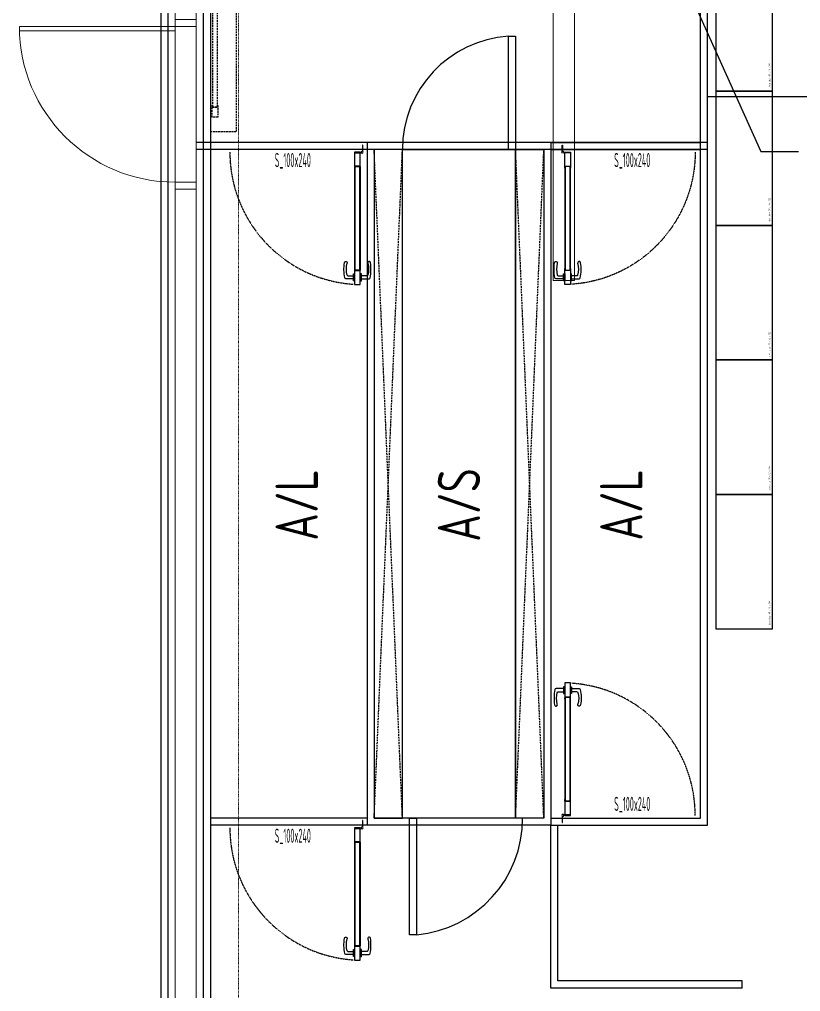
# Model space of a CAD drawing. Extents: x -32000 to 290600, y -29000 to 131250.
# Drawn here: x 242050 to 247573, y 4474 to 11344 of the extents above; entities that cross this region are included whole.
import ezdxf
from ezdxf.enums import TextEntityAlignment as Align

# ---------------------------------------------------------------- set-up
doc = ezdxf.new("R2010")
doc.units = 0
doc.header["$LTSCALE"] = 10
for name, pattern in [('H12PL3$0$JJP_三點線', [0.9, 0.3, -0.15, 0, -0.15, 0, -0.15, 0, -0.15]), ('H12PL3$0$JJP_虛線(退縮線、投影線、地下室範圍、非屬本工程、圖面分區)', [0.45, 0.3, -0.15]), ('XFDP30$0$HIDDEN', [0.3, 0.2, -0.1]), ('XFDP30$0$HIDDEN2', [0.1875, 0.125, -0.0625]), ('XFM7P30ICA$0$H12PL3$0$JJP_三點線', [0.9, 0.3, -0.15, 0, -0.15, 0, -0.15, 0, -0.15]), ('XFM7P30ICA$0$H12PL3$0$JJP_虛線(退縮線、投影線、地下室範圍、非屬本工程、圖面分區)', [0.45, 0.3, -0.15]), ('XFM7P30ICA$0$XFDP30$0$HIDDEN', [0.3, 0.2, -0.1]), ('XFM7P30ICA$0$XFDP30$0$HIDDEN2', [0.1875, 0.125, -0.0625])]:
    doc.linetypes.add(name, pattern=pattern)
for name, color, linetype in [('H12PL3$0$A-WALL-IN', 252, 'Continuous'), ('H12PL3$0$Door', 252, 'Continuous'), ('H12PL3$0$S-GRID', 252, 'Continuous'), ('XFDP30$0$A-C1-PVC (8K於 50K時拆除)', 2, 'XFDP30$0$ZIGZAG'), ('XFDP30$0$A-Door (50K)', 2, 'Continuous'), ('XFDP30$0$A-Door (8K)', 2, 'Continuous'), ('XFDP30$0$A-W-P1S (50K)', 2, 'Continuous'), ('XFDP30$0$A-W-P1S (8K)', 2, 'Continuous'), ('XFDP30$0$A-W-P2D (50K)', 2, 'Continuous'), ('XFDP30$0$A-W-P2D (8K)', 2, 'Continuous'), ('XFDP30$0$B-Eq pattern (Belong to quotation) (50K)', 2, 'Continuous'), ('XFDP30$0$SM-TXT', 3, 'Continuous'), ('XFDP30$0$TG-a-as (50K)', 2, 'Continuous'), ('XFM7P30ICA$0$H12PL3$0$A-WALL-EX', 252, 'Continuous'), ('XFM7P30ICA$0$H12PL3$0$A-WALL-IN', 252, 'Continuous'), ('XFM7P30ICA$0$H12PL3$0$S-GRID', 252, 'Continuous'), ('XFM7P30ICA$0$XFDP30$0$A-Door (50K)', 2, 'Continuous'), ('XFM7P30ICA$0$XFDP30$0$A-W-P1S (50K)', 2, 'Continuous'), ('XFM7P30ICA$0$XFDP30$0$A-W-P1S (8K)', 2, 'Continuous'), ('XFM7P30ICA$0$XFDP30$0$A-W-P2D (50K)', 2, 'Continuous'), ('XFM7P30ICA$0$XFDP30$0$B-Eq pattern (Belong to quotation)', 2, 'Continuous'), ('XFM7P30ICA$0$XFDP30$0$TG-a-as', 2, 'Continuous')]:
    doc.layers.add(name, color=color, linetype=linetype)
doc.styles.add('XFDP30$0$AA-TXT', font='isocp.shx', dxfattribs={"width": 0.8, "bigfont": 'china.shx'})
doc.styles.add('XFM7P30ICA$0$XFDP30$0$AA-TXT', font='isocp.shx', dxfattribs={"width": 0.8, "bigfont": 'china.shx'})
doc.linetypes.add('XFDP30$0$ZIGZAG', pattern='A,0.0001,-0.2,[131,ltypeshp.shx,S=0.2,R=0,X=-0.2,Y=0],-0.4,[131,ltypeshp.shx,S=0.2,R=180,X=0.2,Y=0],-0.2', length=0.8001)
doc.dimstyles.new('XFDP30$0$adim-200', dxfattribs={"dimscale": 2000, "dimtxt": 0.25, "dimasz": 0.25, "dimexe": 0.1, "dimexo": 0.5, "dimgap": 0.15, "dimtad": 0, "dimdec": 4, "dimzin": 0, "dimdsep": 46, "dimtxsty": 'XFDP30$0$AA-TXT', "dimcen": 2.5, "dimclrd": 256, "dimclre": 256, "dimclrt": 256, "dimadec": 0, "dimazin": 0, "dimtfac": 1, "dimtdec": 4, "dimtmove": 0, "dimatfit": 3, "dimfxl": 0.1, "dimtolj": 1, "dimtzin": 0, "dimarcsym": 0})

# ---------------------------------------------------------------- blocks, each defined once
blk = doc.blocks.new('XFDP30$0$~boots_95 x 40 x 200')
for p, q in [((950, 400), (0, 400)), ((0, 400), (0, 0)), ((950, 0), (950, 400)), ((0, 0), (950, 0)), ((0, 0), (950, 0))]:
    blk.add_line(p, q)
blk.add_lwpolyline([(0, 0), (475, 0)])
at = {"color": 1, "style": 'XFDP30$0$AA-TXT', "width": 0.8}
blk.add_text('clean shoe: 95 x 40 x 200', height=11.7, dxfattribs=at).set_placement((25.2, 15.5))
blk = doc.blocks.new('XFDP30$0$GA2606')
blk.add_lwpolyline([(-13.2, 1), (-13.2, 0), (-15.7, 0), (-16, 0.3), (-16.3, 0), (-19.2, 0, -0.902738), (-19.3, 0.6), (-9.6, 2.6, 0.298217), (-8.7, 2), (-2.5, 2, 0.414214), (-1.5, 3), (-1.5, 18), (-2, 18), (-2, 19.8, -0.668179), (-1.7, 19.9), (0, 18.3), (0, 0), (-0.3, 0), (-2, 0)], format="xyb", close=True)
blk = doc.blocks.new('XFDP30$0$Door-120x000_AS')
at = {"ltscale": 5}
blk.add_hatch(color=256, dxfattribs=at).paths.add_polyline_path([(50.42, 32.86), (50.42, 26.86), (35.42, 29.86)])
for p, q in [((35.42, 29.86), (50.42, 32.86)), ((50.42, 26.86), (35.42, 29.86)), ((50.42, 32.86), (50.42, 26.86)), ((86.42, 29.86), (50.42, 29.86))]:
    blk.add_line(p, q)
at = {"color": 9, "linetype": 'XFDP30$0$HIDDEN2'}
blk.add_lwpolyline([(-135, 21), (132.5, 21), (132.5, 2.5), (-135, 2.5)], close=True, dxfattribs=at)
at = {"color": 1, "linetype": 'XFDP30$0$HIDDEN2'}
for points in [[(-124.97, 3.82), (-116.74, 3.82, 0.158507), (-116.72, 3.83), (-116.61, 3.91, 0.72636), (-116.63, 3.96), (-116.78, 3.96, 0.414214), (-116.8, 3.94, -0.414214), (-116.82, 3.92), (-117.53, 3.92, -0.414214), (-117.56, 3.95), (-117.56, 4.39, 0.414214), (-117.59, 4.42), (-117.63, 4.42, 0.414214), (-117.66, 4.39), (-117.66, 3.95, -0.414214), (-117.69, 3.92), (-117.85, 3.92, -0.414214), (-117.88, 3.95), (-117.88, 5.73), (-117.91, 5.76), (-117.88, 5.79), (-117.88, 7.57, -0.414214), (-117.85, 7.6), (-117.69, 7.6, -0.414214), (-117.66, 7.57), (-117.66, 7.13, 0.414214), (-117.63, 7.1), (-117.59, 7.1, 0.414214), (-117.56, 7.13), (-117.56, 7.57, -0.414214), (-117.53, 7.6), (-116.82, 7.6, -0.414214), (-116.8, 7.58), (-116.8, 7.58, 0.414214), (-116.78, 7.56), (-116.63, 7.56, 0.72636), (-116.61, 7.61), (-116.72, 7.69, 0.158507), (-116.74, 7.7), (-124.97, 7.7, 0.414214), (-125, 7.67), (-125, 3.85, 0.414214)], [(-0.03, 3.82), (-8.26, 3.82, -0.158507), (-8.28, 3.83), (-8.39, 3.91, -0.72636), (-8.37, 3.96), (-8.22, 3.96, -0.414214), (-8.2, 3.94, 0.414214), (-8.18, 3.92), (-7.47, 3.92, 0.414214), (-7.44, 3.95), (-7.44, 4.39, -0.414214), (-7.41, 4.42), (-7.37, 4.42, -0.414214), (-7.34, 4.39), (-7.34, 3.95, 0.414214), (-7.31, 3.92), (-7.15, 3.92, 0.414214), (-7.12, 3.95), (-7.12, 5.73), (-7.09, 5.76), (-7.12, 5.79), (-7.12, 7.57, 0.414214), (-7.15, 7.6), (-7.31, 7.6, 0.414214), (-7.34, 7.57), (-7.34, 7.13, -0.414214), (-7.37, 7.1), (-7.41, 7.1, -0.414214), (-7.44, 7.13), (-7.44, 7.57, 0.414214), (-7.47, 7.6), (-8.18, 7.6, 0.414214), (-8.2, 7.58), (-8.2, 7.58, -0.414214), (-8.22, 7.56), (-8.37, 7.56, -0.72636), (-8.39, 7.61), (-8.28, 7.69, -0.158507), (-8.26, 7.7), (-0.03, 7.7, -0.414214), (0, 7.67), (0, 3.85, -0.414214)]]:
    blk.add_lwpolyline(points, format="xyb", close=True, dxfattribs=at)
blk.add_lwpolyline([(-117.56, 3.98), (-117.56, 7.55), (-7.44, 7.55), (-7.44, 3.98)], close=True, dxfattribs=at)
for points in [[(-2.47, 3.82), (5.76, 3.82, 0.158507), (5.78, 3.83), (5.89, 3.91, 0.72636), (5.87, 3.96), (5.72, 3.96, 0.414214), (5.7, 3.94, -0.414214), (5.68, 3.92), (4.97, 3.92, -0.414214), (4.94, 3.95), (4.94, 4.39, 0.414214), (4.91, 4.42), (4.87, 4.42, 0.414214), (4.84, 4.39), (4.84, 3.95, -0.414214), (4.81, 3.92), (4.65, 3.92, -0.414214), (4.62, 3.95), (4.62, 5.73), (4.59, 5.76), (4.62, 5.79), (4.62, 7.57, -0.414214), (4.65, 7.6), (4.81, 7.6, -0.414214), (4.84, 7.57), (4.84, 7.13, 0.414214), (4.87, 7.1), (4.91, 7.1, 0.414214), (4.94, 7.13), (4.94, 7.57, -0.414214), (4.97, 7.6), (5.68, 7.6, -0.414214), (5.7, 7.58), (5.7, 7.58, 0.414214), (5.72, 7.56), (5.87, 7.56, 0.72636), (5.89, 7.61), (5.78, 7.69, 0.158507), (5.76, 7.7), (-2.47, 7.7, 0.414214), (-2.5, 7.67), (-2.5, 3.85, 0.414214)], [(122.47, 3.82), (114.24, 3.82, -0.158507), (114.22, 3.83), (114.11, 3.91, -0.72636), (114.13, 3.96), (114.28, 3.96, -0.414214), (114.3, 3.94, 0.414214), (114.32, 3.92), (115.03, 3.92, 0.414214), (115.06, 3.95), (115.06, 4.39, -0.414214), (115.09, 4.42), (115.13, 4.42, -0.414214), (115.16, 4.39), (115.16, 3.95, 0.414214), (115.19, 3.92), (115.35, 3.92, 0.414214), (115.38, 3.95), (115.38, 5.73), (115.41, 5.76), (115.38, 5.79), (115.38, 7.57, 0.414214), (115.35, 7.6), (115.19, 7.6, 0.414214), (115.16, 7.57), (115.16, 7.13, -0.414214), (115.13, 7.1), (115.09, 7.1, -0.414214), (115.06, 7.13), (115.06, 7.57, 0.414214), (115.03, 7.6), (114.32, 7.6, 0.414214), (114.3, 7.58), (114.3, 7.58, -0.414214), (114.28, 7.56), (114.13, 7.56, -0.72636), (114.11, 7.61), (114.22, 7.69, -0.158507), (114.24, 7.7), (122.47, 7.7, -0.414214), (122.5, 7.67), (122.5, 3.85, -0.414214)], [(-2.3, -0.53, 0.070096), (-2.29, -0.53, 0.334236), (-2.2, -0.54, 0.795363), (-2.25, -0.35), (-2.56, -0.35, -0.414214), (-2.66, -0.25), (-2.66, 0.25, -0.414214), (-2.56, 0.35), (-2.25, 0.35, 0.795363), (-2.2, 0.54, 0.334236), (-2.29, 0.53, 0.070096), (-2.3, 0.53, 0.06212), (-2.3, 0.53, -0.357966), (-2.34, 0.5, -0.114149), (-2.34, 0.5), (-2.47, 0.58, 0.520559), (-2.48, 0.57, -0.09816), (-2.49, 0.55, -0.704497), (-2.56, 0.57, 0.231019), (-2.68, 0.76, -0.259663), (-2.72, 0.83), (-2.72, 1.54, 0.250846), (-2.66, 1.61, 0.148829), (-2.66, 1.64), (-2.77, 1.93, 0.835879), (-2.96, 1.9), (-2.96, -1.9, 0.835879), (-2.77, -1.93), (-2.66, -1.64, 0.148829), (-2.66, -1.61, 0.250846), (-2.72, -1.54), (-2.72, -0.83, -0.259663), (-2.68, -0.76, 0.231019), (-2.56, -0.57, -0.704497), (-2.49, -0.55, -0.09816), (-2.48, -0.57, 0.520559), (-2.47, -0.58), (-2.34, -0.5, -0.114149), (-2.34, -0.5, -0.357966), (-2.3, -0.53, 0.06212)], [(122.3, -0.53, -0.070096), (122.29, -0.53, -0.334236), (122.2, -0.54, -0.795363), (122.25, -0.35), (122.56, -0.35, 0.414214), (122.66, -0.25), (122.66, 0.25, 0.414214), (122.56, 0.35), (122.25, 0.35, -0.795363), (122.2, 0.54, -0.334236), (122.29, 0.53, -0.070096), (122.3, 0.53, -0.06212), (122.3, 0.53, 0.357966), (122.34, 0.5, 0.114149), (122.34, 0.5), (122.47, 0.58, -0.520559), (122.48, 0.57, 0.09816), (122.49, 0.55, 0.704497), (122.56, 0.57, -0.231019), (122.68, 0.76, 0.259663), (122.72, 0.83), (122.72, 1.54, -0.250846), (122.66, 1.61, -0.148829), (122.66, 1.64), (122.77, 1.93, -0.835879), (122.96, 1.9), (122.96, -1.9, -0.835879), (122.77, -1.93), (122.66, -1.64, -0.148829), (122.66, -1.61, -0.250846), (122.72, -1.54), (122.72, -0.83, 0.259663), (122.68, -0.76, -0.231019), (122.56, -0.57, 0.704497), (122.49, -0.55, 0.09816), (122.48, -0.57, -0.520559), (122.47, -0.58), (122.34, -0.5, 0.114149), (122.34, -0.5, 0.357966), (122.3, -0.53, -0.06212)]]:
    blk.add_lwpolyline(points, format="xyb", close=True)
for points in [[(4.94, 3.98), (4.94, 7.55), (115.06, 7.55), (115.06, 3.98)], [(-2.5, 2.5), (2.5, 2.5), (2.5, -2.5), (-2.5, -2.5)], [(122.5, 2.5), (117.5, 2.5), (117.5, -2.5), (122.5, -2.5)]]:
    blk.add_lwpolyline(points, close=True)
at = {"ltscale": 5}
for points in [[(2.5, 2.5), (0.03, 2.5), (0.03, 3.82), (2.5, 3.82)], [(117.5, 2.5), (119.97, 2.5), (119.97, 3.82), (117.5, 3.82)]]:
    blk.add_lwpolyline(points, close=True, dxfattribs=at)
at = {"yscale": 0.09999999999990905}
for p, xscale, zscale, rotation in [((-2.5, 2.5), 0.09999999999990905, 0.09999999999990905, 90), ((122.5, 2.5), -0.09999999999990905, 0.1, 270), ((-2.5, -2.5), -0.09999999999990905, 0.1, 90), ((122.5, -2.5), 0.09999999999990905, 0.09999999999990905, 270)]:
    blk.add_blockref('XFDP30$0$GA2606', p, dxfattribs=dict(at, xscale=xscale, zscale=zscale, rotation=rotation))
at = {"color": 9, "style": 'XFDP30$0$AA-TXT', "width": 0.45}
blk.add_attdef('120x240', text='', height=10, dxfattribs=at).set_placement((60, 14.43), align=Align.MIDDLE)
blk = doc.blocks.new('XFDP30$0$AS_Big')
at = {"layer": 'XFDP30$0$TG-a-as (50K)', "linetype": 'XFDP30$0$HIDDEN2'}
for p, q in [((35117.5, 6885), (34645, 6905)), ((35117.5, 6905), (34645, 6885)), ((35117.5, 6785), (34645, 6805)), ((35117.5, 6805), (34645, 6785))]:
    blk.add_line(p, q, dxfattribs=at)
at = {"layer": 'XFDP30$0$TG-a-as (50K)'}
for points in [[(35117.5, 6905), (35117.5, 6885), (34645, 6885), (34645, 6905)], [(34645, 6885), (34645, 6880), (34565, 6880), (34565, 6885)], [(35117.5, 6885), (35117.5, 6805), (34645, 6805), (34645, 6885)], [(35117.5, 6810), (35117.5, 6815), (35200, 6815), (35200, 6810)], [(35117.5, 6785), (35117.5, 6805), (34645, 6805), (34645, 6785)]]:
    blk.add_lwpolyline(points, close=True, dxfattribs=at)
for centre, radius, start, end in [((35117.71, 6807.35), 82.65, 5.30817, 90.14446), ((34645.12, 6885.3), 80.3, 183.78347, 269.91175)]:
    blk.add_arc(centre, radius, start, end, dxfattribs=at)
blk = doc.blocks.new('XFDP30$0$GAD2205')
blk.add_lwpolyline([(0, 0.9), (-0.3, 1.2), (-18.1, 1.2, -0.414214), (-18.4, 1.5), (-18.4, 3.1, -0.414214), (-18.1, 3.4), (-13.7, 3.4, 0.414214), (-13.4, 3.7), (-13.4, 4.1, 0.414214), (-13.7, 4.4), (-18.1, 4.4, -0.414214), (-18.4, 4.7), (-18.4, 11.8, -0.414214), (-18.2, 12), (-18.2, 12, 0.414214), (-18, 12.2), (-18, 13.7, 0.72636), (-18.5, 13.9), (-19.3, 12.8, 0.158507), (-19.4, 12.6), (-19.4, 0.3, 0.414214), (-19.1, 0), (19.1, 0, 0.414214), (19.4, 0.3), (19.4, 12.6, 0.158507), (19.3, 12.8), (18.5, 13.9, 0.72636), (18, 13.7), (18, 12.2, 0.414214), (18.2, 12, -0.414214), (18.4, 11.8), (18.4, 4.7, -0.414214), (18.1, 4.4), (13.7, 4.4, 0.414214), (13.4, 4.1), (13.4, 3.7, 0.414214), (13.7, 3.4), (18.1, 3.4, -0.414214), (18.4, 3.1), (18.4, 1.5, -0.414214), (18.1, 1.2), (0.3, 1.2)], format="xyb", close=True)
blk = doc.blocks.new('XFDP30$0$Door-S100')
for p, q in [((8.79, 90.44), (8.79, 95.34)), ((8.79, 95.34), (9.59, 95.34)), ((9.59, 90.44), (8.79, 90.44)), ((9.59, 95.34), (9.59, 90.44)), ((9.59, 93.99), (13.59, 93.99)), ((13.54, 91.79), (9.59, 91.79)), ((13.59, 93.99), (14.97, 93.93))]:
    blk.add_line(p, q)
at = {"ltscale": 5}
for points in [[(8.79, 87.84), (8.79, 97.94), (4.79, 97.94), (4.79, 87.84)], [(5.05, 87.5), (5.05, 14.78), (4.99, 14.78), (4.99, 87.5)], [(8.59, 14.78), (8.53, 14.78), (8.53, 87.5), (8.59, 87.5)], [(8.79, 4.34), (8.79, 14.44), (4.79, 14.44), (4.79, 4.34)]]:
    blk.add_lwpolyline(points, close=True, dxfattribs=at)
blk.add_lwpolyline([(3.99, 93.99), (-0.01, 93.99), (-1.4, 93.93, 0.327495), (-2.19, 93.24, 0.089847), (-2.41, 82.51, 1.144881), (-0.48, 82.95, -0.137079), (-0.49, 91.27, -0.349357), (0.03, 91.79), (3.99, 91.79)], format="xyb")
blk.add_lwpolyline([(4.79, 90.44), (4.79, 95.34), (3.99, 95.34), (3.99, 90.44)], close=True)
blk.add_lwpolyline([(4.85, 87.91), (4.85, 86.68, 0.158507), (4.85, 86.66), (4.93, 86.55, 0.72636), (4.99, 86.57), (4.99, 86.72, 0.414214), (4.97, 86.74, -0.414214), (4.95, 86.76), (4.95, 87.47, -0.414214), (4.98, 87.5), (5.42, 87.5, 0.414214), (5.45, 87.53), (5.45, 87.57, 0.414214), (5.42, 87.6), (4.98, 87.6, -0.414214), (4.95, 87.63), (4.95, 87.79, -0.414214), (4.98, 87.82), (6.76, 87.82), (6.79, 87.85), (6.82, 87.82), (8.6, 87.82, -0.414214), (8.63, 87.79), (8.63, 87.63, -0.414214), (8.6, 87.6), (8.16, 87.6, 0.414214), (8.13, 87.57), (8.13, 87.53, 0.414214), (8.16, 87.5), (8.6, 87.5, -0.414214), (8.63, 87.47), (8.63, 86.76, -0.414214), (8.61, 86.74), (8.61, 86.74, 0.414214), (8.59, 86.72), (8.59, 86.57, 0.72636), (8.64, 86.55), (8.72, 86.66, 0.158507), (8.73, 86.68), (8.73, 87.91, 0.414214), (8.7, 87.94), (4.88, 87.94, 0.414214)], format="xyb", close=True, dxfattribs=at)
at = {"ltscale": 500}
for points in [[(3.25, -0.65), (3.25, 3.85), (3, 3.85), (3, -0.65)], [(8.49, 4.84), (3.99, 4.84), (3.99, 4.59), (8.49, 4.59)]]:
    blk.add_lwpolyline(points, close=True, dxfattribs=at)
at = {"linetype": 'XFDP30$0$HIDDEN', "ltscale": 0.1}
blk.add_arc((3.45, 4.39), 93.55, 0, 86.0689, dxfattribs=at)
at = {"extrusion": (0, 0, -1)}
for centre, major_axis, start_param, end_param in [((13.47, 91.2), (-0.417, 0.417), 0.901482, 2.245889), ((-0.83, 87.12), (10.93, 10.93), 0.51383, 1.058752), ((14.9, 93.05), (-0.624, 0.624), 0.866962, 2.13291), ((-13.75, 87.26), (21.29, 21.29), 0.585307, 0.943734), ((14.99, 82.6), (0.707, 0.707), 0.872811, 4.284184)]:
    blk.add_ellipse(centre, major_axis=major_axis, ratio=1, start_param=start_param, end_param=end_param, dxfattribs=at)
at = {"ltscale": 500, "extrusion": (0, 0, -1)}
blk.add_ellipse((3.45, 4.39), major_axis=(-0.495, 0.495), ratio=1, start_param=5.497787, end_param=11.780972, dxfattribs=at)
at = {"ltscale": 5, "xscale": 0.1000000000058208, "yscale": 0.1000000000058208, "zscale": 0.1000000000058208}
blk.add_blockref('XFDP30$0$GAD2205', (6.79, 14.34), dxfattribs=at)
at = {"color": 9, "style": 'XFDP30$0$AA-TXT', "width": 0.45}
blk.add_attdef('100X240', text='', height=10, dxfattribs=at).set_placement((52.5, 10), align=Align.MIDDLE_CENTER)
blk = doc.blocks.new('XFM7P30ICA$0$XFDP30$0$~boots_95 x 40 x 200')
for p, q in [((950, 400), (0, 400)), ((0, 400), (0, 0)), ((950, 0), (950, 400)), ((0, 0), (950, 0)), ((0, 0), (950, 0))]:
    blk.add_line(p, q)
blk.add_lwpolyline([(0, 0), (475, 0)])
at = {"color": 1, "style": 'XFM7P30ICA$0$XFDP30$0$AA-TXT', "width": 0.8}
blk.add_text('clean shoe: 95 x 40 x 200', height=11.7, dxfattribs=at).set_placement((25.2, 15.5))
blk = doc.blocks.new('XFM7P30ICA$0$XFDP30$0$GA2606')
blk.add_lwpolyline([(-13.2, 1), (-13.2, 0), (-15.7, 0), (-16, 0.3), (-16.3, 0), (-19.2, 0, -0.902738), (-19.3, 0.6), (-9.6, 2.6, 0.298217), (-8.7, 2), (-2.5, 2, 0.414214), (-1.5, 3), (-1.5, 18), (-2, 18), (-2, 19.8, -0.668179), (-1.7, 19.9), (0, 18.3), (0, 0), (-0.3, 0), (-2, 0)], format="xyb", close=True)
blk = doc.blocks.new('XFM7P30ICA$0$XFDP30$0$Door-120x000_AS')
at = {"ltscale": 5}
blk.add_hatch(color=256, dxfattribs=at).paths.add_polyline_path([(50.42, 32.86), (50.42, 26.86), (35.42, 29.86)])
for p, q in [((35.42, 29.86), (50.42, 32.86)), ((50.42, 26.86), (35.42, 29.86)), ((50.42, 32.86), (50.42, 26.86)), ((86.42, 29.86), (50.42, 29.86))]:
    blk.add_line(p, q)
at = {"color": 9, "linetype": 'XFM7P30ICA$0$XFDP30$0$HIDDEN2'}
blk.add_lwpolyline([(-135, 21), (132.5, 21), (132.5, 2.5), (-135, 2.5)], close=True, dxfattribs=at)
at = {"color": 1, "linetype": 'XFM7P30ICA$0$XFDP30$0$HIDDEN2'}
for points in [[(-124.97, 3.82), (-116.74, 3.82, 0.158507), (-116.72, 3.83), (-116.61, 3.91, 0.72636), (-116.63, 3.96), (-116.78, 3.96, 0.414214), (-116.8, 3.94, -0.414214), (-116.82, 3.92), (-117.53, 3.92, -0.414214), (-117.56, 3.95), (-117.56, 4.39, 0.414214), (-117.59, 4.42), (-117.63, 4.42, 0.414214), (-117.66, 4.39), (-117.66, 3.95, -0.414214), (-117.69, 3.92), (-117.85, 3.92, -0.414214), (-117.88, 3.95), (-117.88, 5.73), (-117.91, 5.76), (-117.88, 5.79), (-117.88, 7.57, -0.414214), (-117.85, 7.6), (-117.69, 7.6, -0.414214), (-117.66, 7.57), (-117.66, 7.13, 0.414214), (-117.63, 7.1), (-117.59, 7.1, 0.414214), (-117.56, 7.13), (-117.56, 7.57, -0.414214), (-117.53, 7.6), (-116.82, 7.6, -0.414214), (-116.8, 7.58), (-116.8, 7.58, 0.414214), (-116.78, 7.56), (-116.63, 7.56, 0.72636), (-116.61, 7.61), (-116.72, 7.69, 0.158507), (-116.74, 7.7), (-124.97, 7.7, 0.414214), (-125, 7.67), (-125, 3.85, 0.414214)], [(-0.03, 3.82), (-8.26, 3.82, -0.158507), (-8.28, 3.83), (-8.39, 3.91, -0.72636), (-8.37, 3.96), (-8.22, 3.96, -0.414214), (-8.2, 3.94, 0.414214), (-8.18, 3.92), (-7.47, 3.92, 0.414214), (-7.44, 3.95), (-7.44, 4.39, -0.414214), (-7.41, 4.42), (-7.37, 4.42, -0.414214), (-7.34, 4.39), (-7.34, 3.95, 0.414214), (-7.31, 3.92), (-7.15, 3.92, 0.414214), (-7.12, 3.95), (-7.12, 5.73), (-7.09, 5.76), (-7.12, 5.79), (-7.12, 7.57, 0.414214), (-7.15, 7.6), (-7.31, 7.6, 0.414214), (-7.34, 7.57), (-7.34, 7.13, -0.414214), (-7.37, 7.1), (-7.41, 7.1, -0.414214), (-7.44, 7.13), (-7.44, 7.57, 0.414214), (-7.47, 7.6), (-8.18, 7.6, 0.414214), (-8.2, 7.58), (-8.2, 7.58, -0.414214), (-8.22, 7.56), (-8.37, 7.56, -0.72636), (-8.39, 7.61), (-8.28, 7.69, -0.158507), (-8.26, 7.7), (-0.03, 7.7, -0.414214), (0, 7.67), (0, 3.85, -0.414214)]]:
    blk.add_lwpolyline(points, format="xyb", close=True, dxfattribs=at)
blk.add_lwpolyline([(-117.56, 3.98), (-117.56, 7.55), (-7.44, 7.55), (-7.44, 3.98)], close=True, dxfattribs=at)
for points in [[(-2.47, 3.82), (5.76, 3.82, 0.158507), (5.78, 3.83), (5.89, 3.91, 0.72636), (5.87, 3.96), (5.72, 3.96, 0.414214), (5.7, 3.94, -0.414214), (5.68, 3.92), (4.97, 3.92, -0.414214), (4.94, 3.95), (4.94, 4.39, 0.414214), (4.91, 4.42), (4.87, 4.42, 0.414214), (4.84, 4.39), (4.84, 3.95, -0.414214), (4.81, 3.92), (4.65, 3.92, -0.414214), (4.62, 3.95), (4.62, 5.73), (4.59, 5.76), (4.62, 5.79), (4.62, 7.57, -0.414214), (4.65, 7.6), (4.81, 7.6, -0.414214), (4.84, 7.57), (4.84, 7.13, 0.414214), (4.87, 7.1), (4.91, 7.1, 0.414214), (4.94, 7.13), (4.94, 7.57, -0.414214), (4.97, 7.6), (5.68, 7.6, -0.414214), (5.7, 7.58), (5.7, 7.58, 0.414214), (5.72, 7.56), (5.87, 7.56, 0.72636), (5.89, 7.61), (5.78, 7.69, 0.158507), (5.76, 7.7), (-2.47, 7.7, 0.414214), (-2.5, 7.67), (-2.5, 3.85, 0.414214)], [(122.47, 3.82), (114.24, 3.82, -0.158507), (114.22, 3.83), (114.11, 3.91, -0.72636), (114.13, 3.96), (114.28, 3.96, -0.414214), (114.3, 3.94, 0.414214), (114.32, 3.92), (115.03, 3.92, 0.414214), (115.06, 3.95), (115.06, 4.39, -0.414214), (115.09, 4.42), (115.13, 4.42, -0.414214), (115.16, 4.39), (115.16, 3.95, 0.414214), (115.19, 3.92), (115.35, 3.92, 0.414214), (115.38, 3.95), (115.38, 5.73), (115.41, 5.76), (115.38, 5.79), (115.38, 7.57, 0.414214), (115.35, 7.6), (115.19, 7.6, 0.414214), (115.16, 7.57), (115.16, 7.13, -0.414214), (115.13, 7.1), (115.09, 7.1, -0.414214), (115.06, 7.13), (115.06, 7.57, 0.414214), (115.03, 7.6), (114.32, 7.6, 0.414214), (114.3, 7.58), (114.3, 7.58, -0.414214), (114.28, 7.56), (114.13, 7.56, -0.72636), (114.11, 7.61), (114.22, 7.69, -0.158507), (114.24, 7.7), (122.47, 7.7, -0.414214), (122.5, 7.67), (122.5, 3.85, -0.414214)], [(-2.3, -0.53, 0.070096), (-2.29, -0.53, 0.334236), (-2.2, -0.54, 0.795363), (-2.25, -0.35), (-2.56, -0.35, -0.414214), (-2.66, -0.25), (-2.66, 0.25, -0.414214), (-2.56, 0.35), (-2.25, 0.35, 0.795363), (-2.2, 0.54, 0.334236), (-2.29, 0.53, 0.070096), (-2.3, 0.53, 0.06212), (-2.3, 0.53, -0.357966), (-2.34, 0.5, -0.114149), (-2.34, 0.5), (-2.47, 0.58, 0.520559), (-2.48, 0.57, -0.09816), (-2.49, 0.55, -0.704497), (-2.56, 0.57, 0.231019), (-2.68, 0.76, -0.259663), (-2.72, 0.83), (-2.72, 1.54, 0.250846), (-2.66, 1.61, 0.148829), (-2.66, 1.64), (-2.77, 1.93, 0.835879), (-2.96, 1.9), (-2.96, -1.9, 0.835879), (-2.77, -1.93), (-2.66, -1.64, 0.148829), (-2.66, -1.61, 0.250846), (-2.72, -1.54), (-2.72, -0.83, -0.259663), (-2.68, -0.76, 0.231019), (-2.56, -0.57, -0.704497), (-2.49, -0.55, -0.09816), (-2.48, -0.57, 0.520559), (-2.47, -0.58), (-2.34, -0.5, -0.114149), (-2.34, -0.5, -0.357966), (-2.3, -0.53, 0.06212)], [(122.3, -0.53, -0.070096), (122.29, -0.53, -0.334236), (122.2, -0.54, -0.795363), (122.25, -0.35), (122.56, -0.35, 0.414214), (122.66, -0.25), (122.66, 0.25, 0.414214), (122.56, 0.35), (122.25, 0.35, -0.795363), (122.2, 0.54, -0.334236), (122.29, 0.53, -0.070096), (122.3, 0.53, -0.06212), (122.3, 0.53, 0.357966), (122.34, 0.5, 0.114149), (122.34, 0.5), (122.47, 0.58, -0.520559), (122.48, 0.57, 0.09816), (122.49, 0.55, 0.704497), (122.56, 0.57, -0.231019), (122.68, 0.76, 0.259663), (122.72, 0.83), (122.72, 1.54, -0.250846), (122.66, 1.61, -0.148829), (122.66, 1.64), (122.77, 1.93, -0.835879), (122.96, 1.9), (122.96, -1.9, -0.835879), (122.77, -1.93), (122.66, -1.64, -0.148829), (122.66, -1.61, -0.250846), (122.72, -1.54), (122.72, -0.83, 0.259663), (122.68, -0.76, -0.231019), (122.56, -0.57, 0.704497), (122.49, -0.55, 0.09816), (122.48, -0.57, -0.520559), (122.47, -0.58), (122.34, -0.5, 0.114149), (122.34, -0.5, 0.357966), (122.3, -0.53, -0.06212)]]:
    blk.add_lwpolyline(points, format="xyb", close=True)
for points in [[(4.94, 3.98), (4.94, 7.55), (115.06, 7.55), (115.06, 3.98)], [(-2.5, 2.5), (2.5, 2.5), (2.5, -2.5), (-2.5, -2.5)], [(122.5, 2.5), (117.5, 2.5), (117.5, -2.5), (122.5, -2.5)]]:
    blk.add_lwpolyline(points, close=True)
at = {"ltscale": 5}
for points in [[(2.5, 2.5), (0.03, 2.5), (0.03, 3.82), (2.5, 3.82)], [(117.5, 2.5), (119.97, 2.5), (119.97, 3.82), (117.5, 3.82)]]:
    blk.add_lwpolyline(points, close=True, dxfattribs=at)
at = {"yscale": 0.09999999999990905}
for p, xscale, zscale, rotation in [((-2.5, 2.5), 0.09999999999990905, 0.09999999999990905, 90), ((122.5, 2.5), -0.09999999999990905, 0.1, 270), ((-2.5, -2.5), -0.09999999999990905, 0.1, 90), ((122.5, -2.5), 0.09999999999990905, 0.09999999999990905, 270)]:
    blk.add_blockref('XFM7P30ICA$0$XFDP30$0$GA2606', p, dxfattribs=dict(at, xscale=xscale, zscale=zscale, rotation=rotation))
at = {"color": 9, "style": 'XFM7P30ICA$0$XFDP30$0$AA-TXT', "width": 0.45}
blk.add_attdef('120x240', text='', height=10, dxfattribs=at).set_placement((60, 14.43), align=Align.MIDDLE)
blk = doc.blocks.new('XFM7P30ICA$0$XFDP30$0$AS_Big')
at = {"layer": 'XFM7P30ICA$0$XFDP30$0$TG-a-as', "linetype": 'XFM7P30ICA$0$XFDP30$0$HIDDEN2'}
for p, q in [((35117.5, 6885), (34645, 6905)), ((35117.5, 6905), (34645, 6885)), ((35117.5, 6785), (34645, 6805)), ((35117.5, 6805), (34645, 6785))]:
    blk.add_line(p, q, dxfattribs=at)
at = {"layer": 'XFM7P30ICA$0$XFDP30$0$TG-a-as'}
for points in [[(35117.5, 6905), (35117.5, 6885), (34645, 6885), (34645, 6905)], [(34645, 6885), (34645, 6880), (34565, 6880), (34565, 6885)], [(35117.5, 6885), (35117.5, 6805), (34645, 6805), (34645, 6885)], [(35117.5, 6810), (35117.5, 6815), (35200, 6815), (35200, 6810)], [(35117.5, 6785), (35117.5, 6805), (34645, 6805), (34645, 6785)]]:
    blk.add_lwpolyline(points, close=True, dxfattribs=at)
for centre, radius, start, end in [((35117.71, 6807.35), 82.65, 5.30817, 90.14446), ((34645.12, 6885.3), 80.3, 183.78347, 269.91175)]:
    blk.add_arc(centre, radius, start, end, dxfattribs=at)
blk = doc.blocks.new('XFM7P30ICA$0$XFDP30$0$GAD2205')
blk.add_lwpolyline([(0, 0.9), (-0.3, 1.2), (-18.1, 1.2, -0.414214), (-18.4, 1.5), (-18.4, 3.1, -0.414214), (-18.1, 3.4), (-13.7, 3.4, 0.414214), (-13.4, 3.7), (-13.4, 4.1, 0.414214), (-13.7, 4.4), (-18.1, 4.4, -0.414214), (-18.4, 4.7), (-18.4, 11.8, -0.414214), (-18.2, 12), (-18.2, 12, 0.414214), (-18, 12.2), (-18, 13.7, 0.72636), (-18.5, 13.9), (-19.3, 12.8, 0.158507), (-19.4, 12.6), (-19.4, 0.3, 0.414214), (-19.1, 0), (19.1, 0, 0.414214), (19.4, 0.3), (19.4, 12.6, 0.158507), (19.3, 12.8), (18.5, 13.9, 0.72636), (18, 13.7), (18, 12.2, 0.414214), (18.2, 12, -0.414214), (18.4, 11.8), (18.4, 4.7, -0.414214), (18.1, 4.4), (13.7, 4.4, 0.414214), (13.4, 4.1), (13.4, 3.7, 0.414214), (13.7, 3.4), (18.1, 3.4, -0.414214), (18.4, 3.1), (18.4, 1.5, -0.414214), (18.1, 1.2), (0.3, 1.2)], format="xyb", close=True)
blk = doc.blocks.new('XFM7P30ICA$0$XFDP30$0$Door-S100')
for p, q in [((8.79, 90.44), (8.79, 95.34)), ((8.79, 95.34), (9.59, 95.34)), ((9.59, 90.44), (8.79, 90.44)), ((9.59, 95.34), (9.59, 90.44)), ((9.59, 93.99), (13.59, 93.99)), ((13.54, 91.79), (9.59, 91.79)), ((13.59, 93.99), (14.97, 93.93))]:
    blk.add_line(p, q)
at = {"ltscale": 5}
for points in [[(8.79, 87.84), (8.79, 97.94), (4.79, 97.94), (4.79, 87.84)], [(5.05, 87.5), (5.05, 14.78), (4.99, 14.78), (4.99, 87.5)], [(8.59, 14.78), (8.53, 14.78), (8.53, 87.5), (8.59, 87.5)], [(8.79, 4.34), (8.79, 14.44), (4.79, 14.44), (4.79, 4.34)]]:
    blk.add_lwpolyline(points, close=True, dxfattribs=at)
blk.add_lwpolyline([(3.99, 93.99), (-0.01, 93.99), (-1.4, 93.93, 0.327495), (-2.19, 93.24, 0.089847), (-2.41, 82.51, 1.144881), (-0.48, 82.95, -0.137079), (-0.49, 91.27, -0.349357), (0.03, 91.79), (3.99, 91.79)], format="xyb")
blk.add_lwpolyline([(4.79, 90.44), (4.79, 95.34), (3.99, 95.34), (3.99, 90.44)], close=True)
blk.add_lwpolyline([(4.85, 87.91), (4.85, 86.68, 0.158507), (4.85, 86.66), (4.93, 86.55, 0.72636), (4.99, 86.57), (4.99, 86.72, 0.414214), (4.97, 86.74, -0.414214), (4.95, 86.76), (4.95, 87.47, -0.414214), (4.98, 87.5), (5.42, 87.5, 0.414214), (5.45, 87.53), (5.45, 87.57, 0.414214), (5.42, 87.6), (4.98, 87.6, -0.414214), (4.95, 87.63), (4.95, 87.79, -0.414214), (4.98, 87.82), (6.76, 87.82), (6.79, 87.85), (6.82, 87.82), (8.6, 87.82, -0.414214), (8.63, 87.79), (8.63, 87.63, -0.414214), (8.6, 87.6), (8.16, 87.6, 0.414214), (8.13, 87.57), (8.13, 87.53, 0.414214), (8.16, 87.5), (8.6, 87.5, -0.414214), (8.63, 87.47), (8.63, 86.76, -0.414214), (8.61, 86.74), (8.61, 86.74, 0.414214), (8.59, 86.72), (8.59, 86.57, 0.72636), (8.64, 86.55), (8.72, 86.66, 0.158507), (8.73, 86.68), (8.73, 87.91, 0.414214), (8.7, 87.94), (4.88, 87.94, 0.414214)], format="xyb", close=True, dxfattribs=at)
at = {"ltscale": 500}
for points in [[(3.25, -0.65), (3.25, 3.85), (3, 3.85), (3, -0.65)], [(8.49, 4.84), (3.99, 4.84), (3.99, 4.59), (8.49, 4.59)]]:
    blk.add_lwpolyline(points, close=True, dxfattribs=at)
at = {"linetype": 'XFM7P30ICA$0$XFDP30$0$HIDDEN', "ltscale": 0.1}
blk.add_arc((3.45, 4.39), 93.55, 0, 86.0689, dxfattribs=at)
at = {"extrusion": (0, 0, -1)}
for centre, major_axis, start_param, end_param in [((13.47, 91.2), (-0.417, 0.417), 0.901482, 2.245889), ((-0.83, 87.12), (10.93, 10.93), 0.51383, 1.058752), ((14.9, 93.05), (-0.624, 0.624), 0.866962, 2.13291), ((-13.75, 87.26), (21.29, 21.29), 0.585307, 0.943734), ((14.99, 82.6), (0.707, 0.707), 0.872811, 4.284184)]:
    blk.add_ellipse(centre, major_axis=major_axis, ratio=1, start_param=start_param, end_param=end_param, dxfattribs=at)
at = {"ltscale": 500, "extrusion": (0, 0, -1)}
blk.add_ellipse((3.45, 4.39), major_axis=(-0.495, 0.495), ratio=1, start_param=5.497787, end_param=11.780972, dxfattribs=at)
at = {"ltscale": 5, "xscale": 0.1000000000058208, "yscale": 0.1000000000058208, "zscale": 0.1000000000058208}
blk.add_blockref('XFM7P30ICA$0$XFDP30$0$GAD2205', (6.79, 14.34), dxfattribs=at)
at = {"color": 9, "style": 'XFM7P30ICA$0$XFDP30$0$AA-TXT', "width": 0.45}
blk.add_attdef('100X240', text='', height=10, dxfattribs=at).set_placement((52.5, 10), align=Align.MIDDLE_CENTER)
blk = doc.blocks.new('XFM7P30ICA$0$XFDP30')
at = {"layer": 'XFM7P30ICA$0$XFDP30$0$A-W-P1S (50K)'}
for p, q in [((243350, 11855), (243350, 435)), ((243400, 11855), (243400, 485)), ((245808, 10475), (244508, 10475)), ((244508, 10475), (244508, 5650)), ((245808, 10475), (245808, 5650)), ((245758, 10425), (244558, 10425)), ((244558, 10425), (244558, 5700)), ((245758, 10425), (245758, 5700)), ((245808, 5650), (244508, 5650)), ((245758, 5700), (244558, 5700))]:
    blk.add_line(p, q, dxfattribs=at)
at = {"layer": 'XFM7P30ICA$0$XFDP30$0$A-W-P1S (8K)'}
for p, q in [((243051, 3025), (243051, 11855)), ((243101, 2975, 0), (243101, 11855))]:
    blk.add_line(p, q, dxfattribs=at)
at = {"layer": 'XFM7P30ICA$0$XFDP30$0$A-W-P2D (50K)'}
for p, q in [((246866, 5700), (246866, 13277.5)), ((246916, 5650), (246916, 13277.5)), ((244508, 10475), (243400, 10475)), ((245808, 10475), (246866, 10475)), ((244508, 10425), (243400, 10425)), ((245808, 10425), (246866, 10425)), ((244508, 5700), (243400, 5700)), ((244508, 5650), (243400, 5650)), ((245808, 5700), (246866, 5700)), ((245808, 5650), (246916, 5650)), ((245808, 4498.6), (245808, 5650)), ((245858, 4548.6), (245858, 5650)), ((247160.2, 4548.6), (245858, 4548.6)), ((247160.2, 4498.6), (247160.2, 4548.6)), ((247160.2, 4498.6), (245808, 4498.6))]:
    blk.add_line(p, q, dxfattribs=at)
at = {"layer": 'XFM7P30ICA$0$XFDP30$0$A-Door (50K)'}
ref = blk.add_blockref('XFM7P30ICA$0$XFDP30$0$Door-120x000_AS', (243375, 11902.5), dxfattribs=dict(at, xscale=-10, yscale=10, zscale=10, rotation=270))
ref.add_attrib('120x240', 'AS_120x240', dxfattribs={"layer": '0', "color": 9, "height": 100, "rotation": 90, "style": 'XFM7P30ICA$0$XFDP30$0$AA-TXT', "width": 0.45}).set_placement((243510.3, 12502.5), align=Align.MIDDLE)
ref = blk.add_blockref('XFM7P30ICA$0$XFDP30$0$Door-S100', (244508, 10450), dxfattribs=dict(at, xscale=10, yscale=10, zscale=10, rotation=180))
ref.add_attrib('100X240', 'S_100x240', dxfattribs={"layer": '0', "color": 9, "height": 100, "rotation": 180, "style": 'XFM7P30ICA$0$XFDP30$0$AA-TXT', "text_generation_flag": 6, "width": 0.45}).set_placement((243983, 10350), align=Align.MIDDLE_CENTER)
ref = blk.add_blockref('XFM7P30ICA$0$XFDP30$0$Door-S100', (245858, 10450), dxfattribs=dict(at, xscale=-10, yscale=10, zscale=10, rotation=180))
ref.add_attrib('100X240', 'S_100x240', dxfattribs={"layer": '0', "color": 9, "height": 100, "rotation": 180, "style": 'XFM7P30ICA$0$XFDP30$0$AA-TXT', "text_generation_flag": 6, "width": 0.45}).set_placement((246383, 10350), align=Align.MIDDLE_CENTER)
ref = blk.add_blockref('XFM7P30ICA$0$XFDP30$0$Door-S100', (245858, 5675), dxfattribs=dict(at, xscale=10, yscale=10, zscale=10))
ref.add_attrib('100X240', 'S_100x240', dxfattribs={"layer": '0', "color": 9, "height": 100, "rotation": 180, "style": 'XFM7P30ICA$0$XFDP30$0$AA-TXT', "text_generation_flag": 6, "width": 0.45}).set_placement((246383, 5800), align=Align.MIDDLE_CENTER)
ref = blk.add_blockref('XFM7P30ICA$0$XFDP30$0$Door-S100', (244508, 5675), dxfattribs=dict(at, xscale=10, yscale=10, zscale=10, rotation=180))
ref.add_attrib('100X240', 'S_100x240', dxfattribs={"layer": '0', "color": 9, "height": 100, "rotation": 180, "style": 'XFM7P30ICA$0$XFDP30$0$AA-TXT', "text_generation_flag": 6, "width": 0.45}).set_placement((243983, 5575), align=Align.MIDDLE_CENTER)
at = {"layer": 'XFM7P30ICA$0$XFDP30$0$B-Eq pattern (Belong to quotation)', "rotation": 90}
for p in [(247375, 10837.2), (247375, 9887.2), (247375, 8937.2), (247375, 7987.2), (247375, 7037.2)]:
    blk.add_blockref('XFM7P30ICA$0$XFDP30$0$~boots_95 x 40 x 200', p, dxfattribs=at)
at = {"layer": 'XFM7P30ICA$0$XFDP30$0$TG-a-as', "xscale": 10, "yscale": 10, "zscale": 10, "rotation": 270}
blk.add_blockref('XFM7P30ICA$0$XFDP30$0$AS_Big', (176708, 356875), dxfattribs=at)
at = {"layer": 'XFM7P30ICA$0$XFDP30$0$TG-a-as', "style": 'XFM7P30ICA$0$XFDP30$0$AA-TXT', "width": 0.8}
for s, p in [('A/L', (244010.4, 7912.5)), ('A/S', (245158, 7912.5)), ('A/L', (246305.6, 7912.5))]:
    blk.add_text(s, height=300, rotation=90, dxfattribs=at).set_placement(p, align=Align.MIDDLE)
blk = doc.blocks.new('XFM7P30ICA$0$H12PL3')
at = {"layer": 'XFM7P30ICA$0$H12PL3$0$A-WALL-EX', "linetype": 'XFM7P30ICA$0$H12PL3$0$JJP_虛線(退縮線、投影線、地下室範圍、非屬本工程、圖面分區)', "lineweight": 0, "flags": 128}
for points in [[(245825, 12575), (245825, 9500)], [(245975, 9500), (245975, 12575)], [(245825, 9500), (245975, 9500)]]:
    blk.add_lwpolyline(points, dxfattribs=at)
at = {"layer": 'XFM7P30ICA$0$H12PL3$0$A-WALL-IN', "lineweight": 0, "flags": 128}
for points in [[(243150, 12575), (243150, 375)], [(243300, 375), (243300, 12575)]]:
    blk.add_lwpolyline(points, dxfattribs=at)
at = {"layer": 'XFM7P30ICA$0$H12PL3$0$S-GRID', "linetype": 'XFM7P30ICA$0$H12PL3$0$JJP_三點線', "lineweight": 0}
blk.add_line((243600, 128250), (243600, -28000), dxfattribs=at)
blk.add_blockref('XFM7P30ICA$0$XFDP30', (0, 0))
blk = doc.blocks.new('XFM7P30ICA')
for name in ['XFM7P30ICA$0$H12PL3', 'XFM7P30ICA$0$XFDP30']:
    blk.add_blockref(name, (0, 0))
blk = doc.blocks.new('XFDP30')
at = {"layer": 'XFDP30$0$A-C1-PVC (8K於 50K時拆除)', "ltscale": 0.25}
blk.add_line((246916, 10800), (259225, 10800), dxfattribs=at)
at = {"layer": 'XFDP30$0$A-W-P1S (50K)'}
for p, q in [((244508, 10475), (244508, 5650)), ((245808, 10475), (245808, 5650)), ((243350, 10425), (243350, 435)), ((243400, 10425), (243400, 485)), ((244558, 10425), (244558, 5700)), ((245758, 10425), (245758, 5700)), ((245808, 5650), (244508, 5650)), ((245758, 5700), (244558, 5700))]:
    blk.add_line(p, q, dxfattribs=at)
at = {"layer": 'XFDP30$0$A-W-P1S (8K)'}
for p, q in [((243051, 3025), (243051, 11855)), ((243101, 2975, 0), (243101, 11855)), ((243350, 11855), (243350, 10475)), ((243400, 11855), (243400, 10475))]:
    blk.add_line(p, q, dxfattribs=at)
at = {"layer": 'XFDP30$0$A-W-P2D (50K)'}
for p, q in [((246866, 5700), (246866, 10425)), ((246916, 5650), (246916, 10425)), ((244508, 5700), (243400, 5700)), ((244508, 5650), (243400, 5650)), ((245808, 5700), (246866, 5700)), ((245808, 5650), (246916, 5650)), ((245808, 4498.6), (245808, 5650)), ((245858, 4548.6), (245858, 5650)), ((247160.2, 4548.6), (245858, 4548.6)), ((247160.2, 4498.6), (247160.2, 4548.6)), ((247160.2, 4498.6), (245808, 4498.6))]:
    blk.add_line(p, q, dxfattribs=at)
at = {"layer": 'XFDP30$0$A-W-P2D (8K)'}
for p, q in [((246866, 10475), (246866, 13277.5)), ((246916, 10425), (246916, 13277.5)), ((246916, 10475), (243300, 10475)), ((246916, 10425), (243300, 10425))]:
    blk.add_line(p, q, dxfattribs=at)
at = {"layer": 'XFDP30$0$A-Door (50K)'}
ref = blk.add_blockref('XFDP30$0$Door-S100', (244508, 10450), dxfattribs=dict(at, xscale=10, yscale=10, zscale=10, rotation=180))
ref.add_attrib('100X240', 'S_100x240', dxfattribs={"layer": '0', "color": 9, "height": 100, "rotation": 180, "style": 'XFDP30$0$AA-TXT', "text_generation_flag": 6, "width": 0.45}).set_placement((243983, 10350), align=Align.MIDDLE_CENTER)
ref = blk.add_blockref('XFDP30$0$Door-S100', (245858, 10450), dxfattribs=dict(at, xscale=-10, yscale=10, zscale=10, rotation=180))
ref.add_attrib('100X240', 'S_100x240', dxfattribs={"layer": '0', "color": 9, "height": 100, "rotation": 180, "style": 'XFDP30$0$AA-TXT', "text_generation_flag": 6, "width": 0.45}).set_placement((246383, 10350), align=Align.MIDDLE_CENTER)
ref = blk.add_blockref('XFDP30$0$Door-S100', (245858, 5675), dxfattribs=dict(at, xscale=10, yscale=10, zscale=10))
ref.add_attrib('100X240', 'S_100x240', dxfattribs={"layer": '0', "color": 9, "height": 100, "rotation": 180, "style": 'XFDP30$0$AA-TXT', "text_generation_flag": 6, "width": 0.45}).set_placement((246383, 5800), align=Align.MIDDLE_CENTER)
ref = blk.add_blockref('XFDP30$0$Door-S100', (244508, 5675), dxfattribs=dict(at, xscale=10, yscale=10, zscale=10, rotation=180))
ref.add_attrib('100X240', 'S_100x240', dxfattribs={"layer": '0', "color": 9, "height": 100, "rotation": 180, "style": 'XFDP30$0$AA-TXT', "text_generation_flag": 6, "width": 0.45}).set_placement((243983, 5575), align=Align.MIDDLE_CENTER)
at = {"layer": 'XFDP30$0$A-Door (8K)'}
ref = blk.add_blockref('XFDP30$0$Door-120x000_AS', (243375, 11902.5), dxfattribs=dict(at, xscale=-10, yscale=10, zscale=10, rotation=270))
ref.add_attrib('120x240', 'AS_120x240', dxfattribs={"layer": '0', "color": 9, "height": 100, "rotation": 90, "style": 'XFDP30$0$AA-TXT', "width": 0.45}).set_placement((243510.3, 12502.5), align=Align.MIDDLE)
at = {"layer": 'XFDP30$0$B-Eq pattern (Belong to quotation) (50K)', "rotation": 90}
for p in [(247375, 10837.2), (247375, 9887.2), (247375, 8937.2), (247375, 7987.2), (247375, 7037.2)]:
    blk.add_blockref('XFDP30$0$~boots_95 x 40 x 200', p, dxfattribs=at)
at = {"layer": 'XFDP30$0$TG-a-as (50K)', "xscale": 10, "yscale": 10, "zscale": 10, "rotation": 270}
blk.add_blockref('XFDP30$0$AS_Big', (176708, 356875), dxfattribs=at)
at = {"layer": 'XFDP30$0$TG-a-as (50K)', "style": 'XFDP30$0$AA-TXT', "width": 0.8}
for s, p in [('A/L', (244010.4, 7912.5)), ('A/S', (245158, 7912.5)), ('A/L', (246305.6, 7912.5))]:
    blk.add_text(s, height=300, rotation=90, dxfattribs=at).set_placement(p, align=Align.MIDDLE)
at = {"layer": 'XFDP30$0$SM-TXT'}
blk.add_leader([(246000, 13277.5), (247292.2, 10411.2), (247558, 10411.2)], dimstyle='XFDP30$0$adim-200', dxfattribs=at)
blk = doc.blocks.new('H12PL3')
at = {"layer": 'H12PL3$0$A-WALL-IN', "lineweight": 0}
for p, q in [((243150, 11344), (243300, 11344)), ((243150, 10144), (243300, 10144))]:
    blk.add_line(p, q, dxfattribs=at)
at = {"layer": 'H12PL3$0$A-WALL-IN', "linetype": 'H12PL3$0$JJP_虛線(退縮線、投影線、地下室範圍、非屬本工程、圖面分區)', "lineweight": 0, "flags": 128}
for points in [[(245825, 12575), (245825, 9500)], [(245975, 9500), (245975, 12575)], [(245825, 9500), (245975, 9500)]]:
    blk.add_lwpolyline(points, dxfattribs=at)
at = {"layer": 'H12PL3$0$A-WALL-IN', "lineweight": 0, "flags": 128}
for points in [[(243150, 10144), (243150, 375)], [(243300, 375), (243300, 10144)]]:
    blk.add_lwpolyline(points, dxfattribs=at)
at = {"layer": 'H12PL3$0$Door', "lineweight": 0}
for p, q in [((243150, 11294), (243150, 11344)), ((243150, 11344), (243300, 11344)), ((243300, 11344), (243300, 11294)), ((243150, 11294), (242050, 11294)), ((242050, 11294), (242050, 11264)), ((243150, 11264), (243150, 11294)), ((243300, 11294), (243150, 11294)), ((242050, 11264), (243150, 11264)), ((243150, 10144), (243150, 10194)), ((243150, 10194), (243300, 10194)), ((243300, 10194), (243300, 10144)), ((243300, 10144), (243150, 10144))]:
    blk.add_line(p, q, dxfattribs=at)
blk.add_arc((243150, 11294), 1100, 180, 270, dxfattribs=at)
at = {"layer": 'H12PL3$0$S-GRID', "linetype": 'H12PL3$0$JJP_三點線', "lineweight": 0}
blk.add_line((243600, 128250), (243600, -28000), dxfattribs=at)
blk.add_blockref('XFDP30', (0, 0))

msp = doc.modelspace()

# ---------------------------------------------------------------- block references
for name in ['H12PL3', 'XFM7P30ICA']:
    msp.add_blockref(name, (0, 0))

doc.saveas('drawing.dxf')
